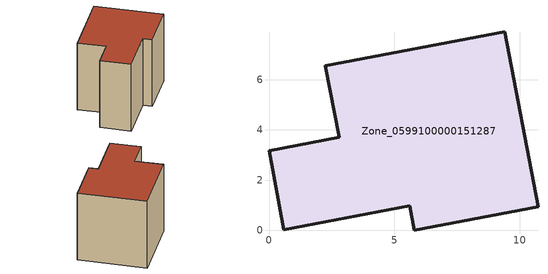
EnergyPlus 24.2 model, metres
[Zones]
Zone_0599100000151287
 floor ground (C_G): 10.72,0.94 5.79,0 5.6,0.98 0.6,0.03 0,3.17 2.79,3.7 2.25,6.55 9.39,7.91 z0
 wall outside (C_F): 0.6,0.03 5.6,0.98 5.79,0 10.72,0.94 9.39,7.91 2.25,6.55 2.79,3.7 0,3.17 0.6,0.03 z0:7.68
 roof outside (C_R): 10.72,0.94 9.39,7.91 2.25,6.55 2.79,3.7 0,3.17 0.6,0.03 5.6,0.98 5.79,0 z7.68
[BUILDING]
Pand.0599100000151287: North Axis=0; Terrain=City; Loads Convergence Tolerance Value=0.04; Temperature Convergence Tolerance Value=0.4; Solar Distribution=FullExterior; Maximum Number of Warmup Days=25; Minimum Number of Warmup Days=1
[Site:Location]
Rotterdam.The.Hague.AP_ZH_NLD Design_Conditions: Latitude=51.96; Longitude=4.45; Time Zone=1; Elevation=-4.5
[SITE:GROUNDTEMPERATURE:BUILDINGSURFACE]
18, 18, 18, 18, 18, 18, 18, 18, 18, 18, 18, 18
[MATERIAL] Thermal Absorptance=0.9; Solar Absorptance=0.7; Visible Absorptance=0.7
Name | Roughness | Thickness | Conductivity | Density | Specific Heat
G.TC.1946 | MediumSmooth | 0.15 | 1 | 540 | 1210
F.TC.1946 | Rough | 0.3 | 0.857143 | 1920 | 840
R.TC.1946 | MediumRough | 0.2 | 0.909091 | 1500 | 1000
[CONSTRUCTION]
C_G: G.TC.1946
C_F: F.TC.1946
C_R: R.TC.1946
[ZONE]
Zone_0599100000151287: Type=1; Multiplier=1; Ceiling Height=Autocalculate; Volume=Autocalculate; Floor Area=autocalculate; Part of Total Floor Area=Yes
[ZONEINFILTRATION:DESIGNFLOWRATE]
Infil_Zone_0599100000151287: Zone or ZoneList or Space or SpaceList=Zone_0599100000151287; Schedule=AlwaysOn; Design Flow Rate Calculation Method=Flow/Area; Flow Rate per Floor Area=0.003; Constant Term Coefficient=1; Temperature Term Coefficient=0; Velocity Term Coefficient=0; Velocity Squared Term Coefficient=0
[HVACTEMPLATE:ZONE:IDEALLOADSAIRSYSTEM]
Zone_0599100000151287: Maximum Heating Supply Air Temperature=50; Minimum Cooling Supply Air Temperature=13; Maximum Heating Supply Air Humidity Ratio=0.0156; Minimum Cooling Supply Air Humidity Ratio=0.0077; Heating Limit=NoLimit; Cooling Limit=NoLimit; Dehumidification Control Type=ConstantSensibleHeatRatio; Cooling Sensible Heat Ratio=0.7; Dehumidification Setpoint=60; Humidification Control Type=None; Humidification Setpoint=30; Outdoor Air Method=None; Outdoor Air Flow Rate per Person=0.00944; Outdoor Air Flow Rate per Zone Floor Area=0; Outdoor Air Flow Rate per Zone=0; Demand Controlled Ventilation Type=None; Outdoor Air Economizer Type=NoEconomizer; Heat Recovery Type=None; Sensible Heat Recovery Effectiveness=0.7; Latent Heat Recovery Effectiveness=0.65
[ZONECONTROL:THERMOSTAT]
ThermostatControl_Zone_0599100000151287: Zone or ZoneList=Zone_0599100000151287; Control Type Schedule=DualSetpointControlType; Control 1=Thermostat_Zone_0599100000151287; Temperature Difference Between Cutout And Setpoint=0
[THERMOSTATSETPOINT:DUALSETPOINT]
Thermostat_Zone_0599100000151287: Heating Setpoint Temperature Schedule=HeatingSetpoint_Zone_0599100000151287; Cooling Setpoint Temperature Schedule=CoolingSetpoint_Zone_0599100000151287
[SCHEDULE:COMPACT]
HeatingSetpoint_Zone_0599100000151287: Through: 12/31, For: AllDays, Until: 24:00, 21
CoolingSetpoint_Zone_0599100000151287: Through: 12/31, For: AllDays, Until: 24:00, 24
DualSetpointControlType: Through: 12/31, For: AllDays, Until: 24:00, 4
AlwaysOn: Through: 12/31, For: AllDays, Until: 24:00, 1
